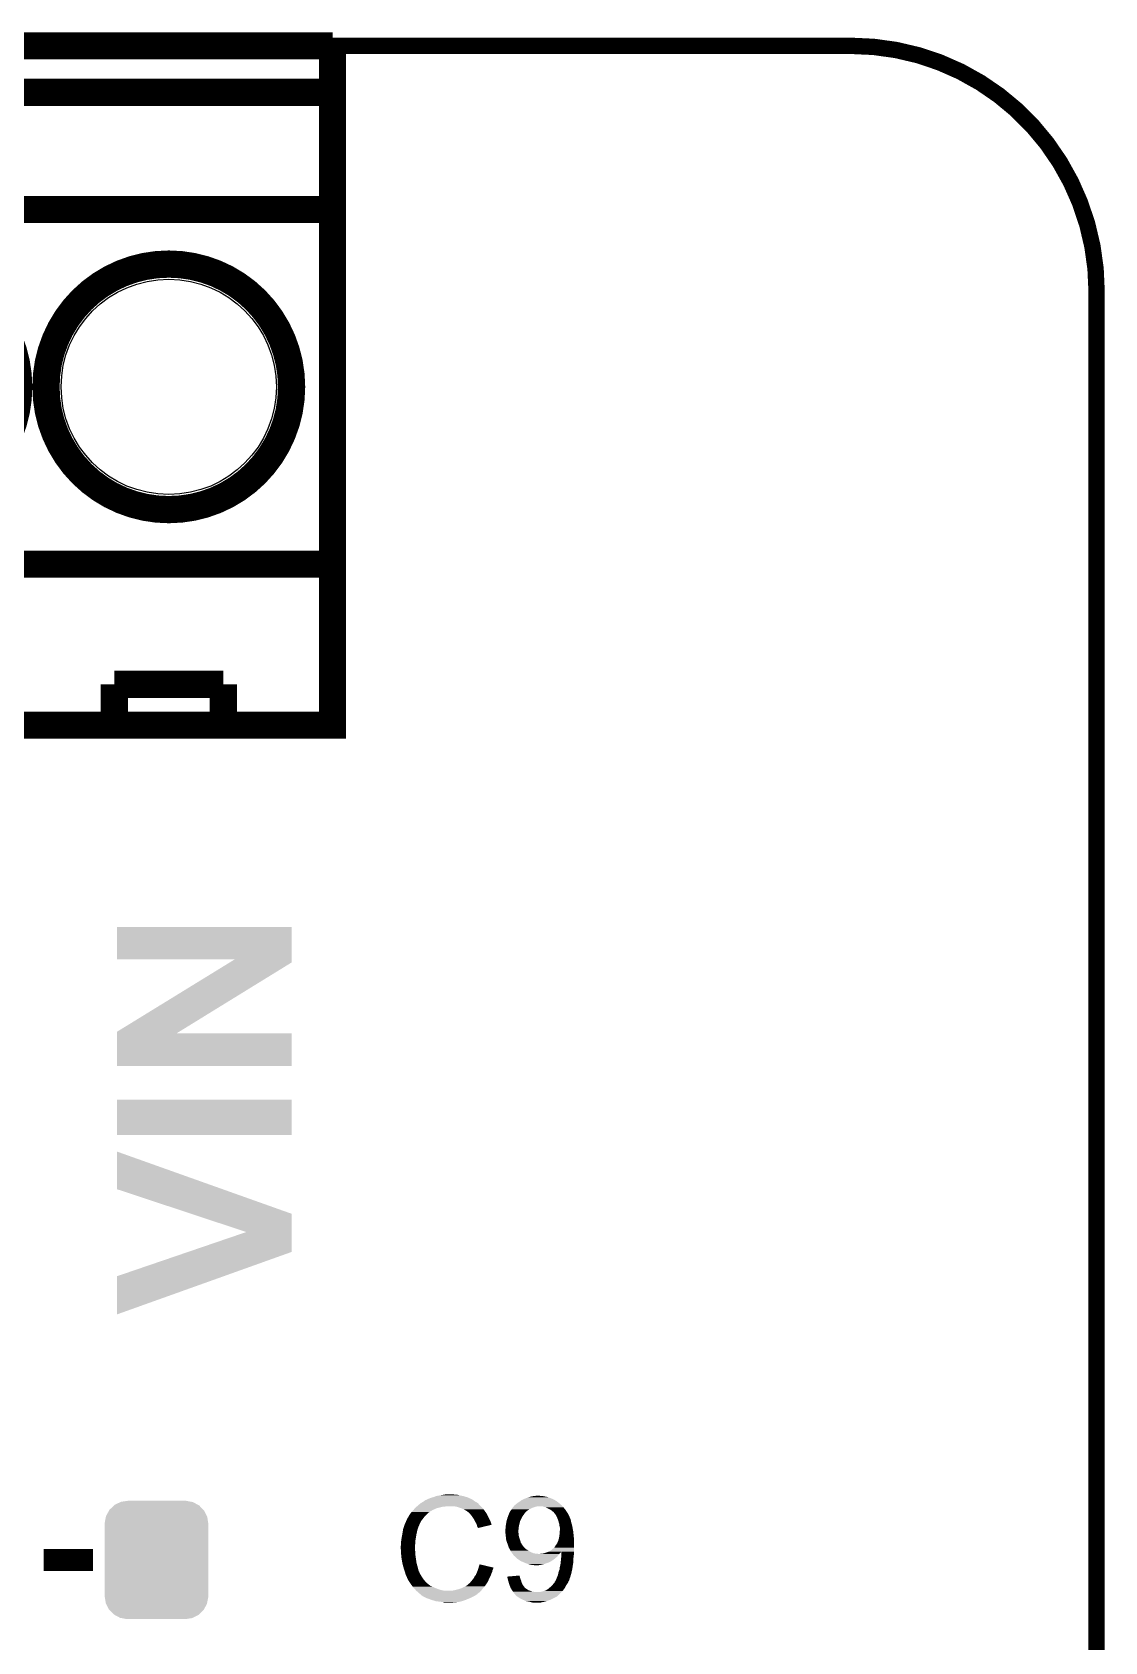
# Model space of a CAD drawing. Extents: x -0.05 to 0.95, y -0.15 to 2.1.
# Drawn here: x 0.56 to 0.953, y 1.515 to 2.105 of the extents above; entities that cross this region are included whole.
import ezdxf

# ---------------------------------------------------------------- set-up
doc = ezdxf.new("R2010")
doc.units = 0
doc.layers.get('0').update_dxf_attribs({"linetype": 'CONTINUOUS'})
for name, color, linetype in [('BOOST_CLICK_V100A_GKO', 5, 'CONTINUOUS'), ('BOOST_CLICK_V100A_GTO', 14, 'CONTINUOUS'), ('BOOST_CLICK_V100A_GTS', 12, 'CONTINUOUS')]:
    doc.layers.add(name, color=color, linetype=linetype)

# ---------------------------------------------------------------- blocks, each defined once
blk = doc.blocks.new('CUSTOM_73')
for points in [[(-0.01849, 0.0161), (-0.01739, 0.0181), (0.01844, 0.0161), (0.01745, 0.0181)], [(-0.01739, 0.0181), (-0.01724, 0.01838), (0.01745, 0.0181), (0.01717, 0.01838)], [(-0.01724, 0.01838), (-0.01557, 0.01997), (0.01717, 0.01838), (0.01564, 0.01997)], [(-0.01557, 0.01997), (-0.01536, 0.02018), (0.01564, 0.01997), (0.01526, 0.02018)], [(-0.01536, 0.02018), (-0.01325, 0.02121), (0.01526, 0.02018), (0.01335, 0.02121)], [(-0.01325, 0.02121), (-0.01302, 0.02132), (0.01335, 0.02121), (0.01277, 0.02132)], [(-0.01302, 0.02132), (-0.01049, 0.02169), (0.01277, 0.02132), (0.0108, 0.02169)], [(-0.01049, 0.02169), (-0.01045, 0.0217), (0.0108, 0.02169), (0.01045, 0.0217)], [(-0.019, 0.0132), (-0.01899, 0.01355), (0.019, 0.0132), (0.01895, 0.01355)], [(-0.01895, 0.01228), (-0.019, 0.0132), (0.01895, 0.01228), (0.019, 0.0132)], [(-0.01899, 0.01355), (-0.01856, 0.01577), (0.01895, 0.01355), (0.0186, 0.01577)], [(-0.01895, -0.01228), (-0.01895, 0.01228), (0.01895, -0.01228), (0.01895, 0.01228)], [(-0.01895, 0.01228), (-0.01895, 0.01228), (0.01895, 0.01228)], [(-0.01856, 0.01577), (-0.01849, 0.0161), (0.0186, 0.01577), (0.01844, 0.0161)], [(-0.019, -0.0132), (-0.01895, -0.01228), (0.019, -0.0132), (0.01895, -0.01228)], [(-0.01895, -0.01355), (-0.019, -0.0132), (0.01899, -0.01355), (0.019, -0.0132)], [(-0.01895, -0.01228), (-0.01895, -0.01228), (0.01895, -0.01228)], [(-0.0186, -0.01577), (-0.01895, -0.01355), (0.01855, -0.01577), (0.01899, -0.01355)], [(-0.01844, -0.0161), (-0.0186, -0.01577), (0.01849, -0.0161), (0.01855, -0.01577)], [(-0.01745, -0.0181), (-0.01844, -0.0161), (0.01739, -0.0181), (0.01849, -0.0161)], [(-0.01717, -0.01838), (-0.01745, -0.0181), (0.01724, -0.01838), (0.01739, -0.0181)], [(-0.01564, -0.01997), (-0.01717, -0.01838), (0.01557, -0.01997), (0.01724, -0.01838)], [(-0.01526, -0.02018), (-0.01564, -0.01997), (0.01536, -0.02018), (0.01557, -0.01997)], [(-0.01335, -0.02121), (-0.01526, -0.02018), (0.01325, -0.02121), (0.01536, -0.02018)], [(-0.01277, -0.02132), (-0.01335, -0.02121), (0.01302, -0.02132), (0.01325, -0.02121)], [(-0.0108, -0.02169), (-0.01277, -0.02132), (0.01049, -0.02169), (0.01302, -0.02132)], [(-0.01045, -0.0217), (-0.0108, -0.02169), (0.01045, -0.0217), (0.01049, -0.02169)]]:
    blk.add_solid(points)
blk = doc.blocks.new('ROUND_23')
blk.add_circle((0, 0), 0.03945)

msp = doc.modelspace()

# ---------------------------------------------------------------- linework, layer by layer
at = {"layer": 'BOOST_CLICK_V100A_GKO', "const_width": 0.006}
for points in [[(0.04, 2.1), (0.86, 2.1)], [(0.95, -0.05), (0.95, 2.01)]]:
    msp.add_lwpolyline(points, dxfattribs=at)
msp.add_lwpolyline([(0.95, 2.01, 0.414214), (0.86, 2.1)], format="xyb", dxfattribs=at)
at = {"layer": 'BOOST_CLICK_V100A_GTO'}
for points, const_width in [([(0.45, 2.1), (0.67, 2.1)], 0.01), ([(0.45, 1.851), (0.67, 1.851), (0.67, 2.1)], 0.01), ([(0.45, 2.083), (0.67, 2.083)], 0.01), ([(0.45, 2.04), (0.67, 2.04)], 0.01), ([(0.45, 1.91), (0.67, 1.91)], 0.01), ([(0.59, 1.866), (0.63, 1.866)], 0.01), ([(0.59, 1.851), (0.59, 1.866)], 0.01), ([(0.63, 1.851), (0.63, 1.866)], 0.01), ([(0.5642, 1.545), (0.5822, 1.545)], 0.008)]:
    msp.add_lwpolyline(points, dxfattribs=dict(at, const_width=const_width))
at = {"layer": 'BOOST_CLICK_V100A_GTO', "const_width": 0.01}
for points in [[(0.465, 1.975, 1), (0.555, 1.975, 1)], [(0.565, 1.975, 1), (0.655, 1.975, 1)]]:
    msp.add_lwpolyline(points, format="xyb", close=True, dxfattribs=at)
at = {"layer": 'BOOST_CLICK_V100A_GTO'}
for points in [[(0.591, 1.7651), (0.591, 1.777), (0.655, 1.7651), (0.655, 1.777)], [(0.591, 1.777), (0.591, 1.777), (0.655, 1.777), (0.591, 1.777)], [(0.63231, 1.764), (0.6341, 1.7651), (0.655, 1.764), (0.655, 1.7651)], [(0.591, 1.7386), (0.63231, 1.764), (0.61378, 1.7386), (0.655, 1.764)], [(0.591, 1.738), (0.591, 1.7386), (0.6128, 1.738), (0.61378, 1.7386)], [(0.591, 1.7261), (0.591, 1.738), (0.655, 1.7261), (0.655, 1.738)], [(0.591, 1.738), (0.591, 1.738), (0.655, 1.738), (0.6128, 1.738)], [(0.591, 1.7008), (0.591, 1.7137), (0.655, 1.7008), (0.655, 1.7137)], [(0.591, 1.7137), (0.591, 1.7137), (0.655, 1.7137), (0.591, 1.7137)], [(0.591, 1.6809), (0.591, 1.6947), (0.62973, 1.6809), (0.591, 1.6947)], [(0.61818, 1.6719), (0.591, 1.6809), (0.655, 1.6719), (0.62973, 1.6809)], [(0.6384, 1.6652), (0.61818, 1.6719), (0.655, 1.6652), (0.655, 1.6719)], [(0.61704, 1.6579), (0.6384, 1.6652), (0.655, 1.6579), (0.655, 1.6652)], [(0.591, 1.649), (0.61704, 1.6579), (0.63013, 1.649), (0.655, 1.6579)], [(0.591, 1.635), (0.591, 1.649), (0.591, 1.635), (0.63013, 1.649)], [(0.69963, 1.5633), (0.6999, 1.5636), (0.7067, 1.5633), (0.70735, 1.5636)], [(0.6999, 1.5636), (0.7002, 1.5639), (0.70735, 1.5636), (0.708, 1.5639)], [(0.7002, 1.5639), (0.7008, 1.5645), (0.708, 1.5639), (0.7104, 1.5645)], [(0.7008, 1.5645), (0.7009, 1.5646), (0.7104, 1.5645), (0.7114, 1.5646)], [(0.7009, 1.5646), (0.701, 1.5647), (0.7114, 1.5646), (0.7119, 1.5647)], [(0.701, 1.5647), (0.70171, 1.5653), (0.7243, 1.5647), (0.7237, 1.5653)], [(0.70171, 1.5653), (0.70206, 1.5656), (0.7237, 1.5653), (0.7235, 1.5656)], [(0.70206, 1.5656), (0.7023, 1.5658), (0.7235, 1.5656), (0.7233, 1.5658)], [(0.7023, 1.5658), (0.70247, 1.5659), (0.7233, 1.5658), (0.7232, 1.5659)], [(0.70247, 1.5659), (0.70263, 1.566), (0.7232, 1.5659), (0.723, 1.566)], [(0.70263, 1.566), (0.7028, 1.5661), (0.723, 1.566), (0.7229, 1.5661)], [(0.7028, 1.5661), (0.70363, 1.5666), (0.7228, 1.5661), (0.722, 1.5666)], [(0.7028, 1.5661), (0.7028, 1.5661), (0.7229, 1.5661), (0.7228, 1.5661)], [(0.70363, 1.5666), (0.7038, 1.5667), (0.722, 1.5666), (0.72186, 1.5667)], [(0.7038, 1.5668), (0.7042, 1.567), (0.72172, 1.5668), (0.72144, 1.567)], [(0.7038, 1.5667), (0.7038, 1.5668), (0.72186, 1.5667), (0.72172, 1.5668)], [(0.7042, 1.567), (0.7045, 1.5671), (0.72144, 1.567), (0.7213, 1.5671)], [(0.7045, 1.5671), (0.7049, 1.5673), (0.7213, 1.5671), (0.7209, 1.5673)], [(0.7049, 1.5673), (0.7054, 1.5675), (0.7209, 1.5673), (0.7205, 1.5675)], [(0.7054, 1.5675), (0.7059, 1.5677), (0.7205, 1.5675), (0.72005, 1.5677)], [(0.7059, 1.5677), (0.7065, 1.5679), (0.72005, 1.5677), (0.7196, 1.5679)], [(0.7065, 1.5679), (0.7072, 1.5681), (0.7196, 1.5679), (0.71896, 1.5681)], [(0.7072, 1.5681), (0.7079, 1.5684), (0.71896, 1.5681), (0.718, 1.5684)], [(0.7079, 1.5684), (0.7095, 1.5687), (0.718, 1.5684), (0.7165, 1.5687)], [(0.7095, 1.5687), (0.7107, 1.5689), (0.7165, 1.5687), (0.7158, 1.5689)], [(0.7107, 1.5689), (0.7113, 1.569), (0.7151, 1.5689), (0.7145, 1.569)], [(0.7113, 1.569), (0.7131, 1.5691), (0.714, 1.569), (0.7136, 1.5691)], [(0.7156, 1.5645), (0.7144, 1.5647), (0.7245, 1.5645), (0.7243, 1.5647)], [(0.7167, 1.5641), (0.7156, 1.5645), (0.7249, 1.5641), (0.7245, 1.5645)], [(0.717, 1.564), (0.7167, 1.5641), (0.725, 1.564), (0.7249, 1.5641)], [(0.7176, 1.5638), (0.717, 1.564), (0.72516, 1.5638), (0.725, 1.564)], [(0.7182, 1.5635), (0.7176, 1.5638), (0.7254, 1.5635), (0.72516, 1.5638)], [(0.7184, 1.5634), (0.7182, 1.5635), (0.72547, 1.5634), (0.7254, 1.5635)], [(0.73524, 1.563), (0.7356, 1.5635), (0.7413, 1.563), (0.74205, 1.5635)], [(0.7356, 1.5635), (0.73566, 1.5636), (0.74205, 1.5635), (0.7422, 1.5636)], [(0.73566, 1.5636), (0.73598, 1.5641), (0.7422, 1.5636), (0.7432, 1.5641)], [(0.73598, 1.5641), (0.7361, 1.5643), (0.7432, 1.5641), (0.7438, 1.5643)], [(0.7361, 1.5643), (0.73619, 1.5644), (0.7438, 1.5643), (0.7441, 1.5644)], [(0.73619, 1.5644), (0.73636, 1.5646), (0.7441, 1.5644), (0.7448, 1.5646)], [(0.73636, 1.5646), (0.73644, 1.5647), (0.7454, 1.5646), (0.7456, 1.5647)], [(0.73636, 1.5646), (0.73636, 1.5646), (0.7448, 1.5646), (0.7454, 1.5646)], [(0.73644, 1.5647), (0.7367, 1.565), (0.75426, 1.5647), (0.75399, 1.565)], [(0.7368, 1.565), (0.7369, 1.5651), (0.75399, 1.565), (0.7539, 1.5651)], [(0.7369, 1.5651), (0.7373, 1.5655), (0.7539, 1.5651), (0.75343, 1.5655)], [(0.7373, 1.5655), (0.73757, 1.5657), (0.75343, 1.5655), (0.7532, 1.5657)], [(0.73757, 1.5657), (0.7381, 1.5661), (0.7532, 1.5657), (0.7527, 1.5661)], [(0.7381, 1.5661), (0.73843, 1.5663), (0.7527, 1.5661), (0.7524, 1.5663)], [(0.73843, 1.5663), (0.7386, 1.5664), (0.7524, 1.5663), (0.7523, 1.5664)], [(0.7386, 1.5664), (0.73872, 1.5665), (0.7523, 1.5664), (0.7522, 1.5665)], [(0.73872, 1.5665), (0.7391, 1.5668), (0.7522, 1.5665), (0.75169, 1.5668)], [(0.7391, 1.5668), (0.7399, 1.5672), (0.75169, 1.5668), (0.751, 1.5672)], [(0.7399, 1.5672), (0.7403, 1.5674), (0.751, 1.5672), (0.75052, 1.5674)], [(0.7403, 1.5674), (0.74105, 1.5677), (0.75052, 1.5674), (0.7498, 1.5677)], [(0.74105, 1.5677), (0.7418, 1.568), (0.7498, 1.5677), (0.74897, 1.568)], [(0.7418, 1.568), (0.7422, 1.5681), (0.74897, 1.568), (0.7487, 1.5681)], [(0.7422, 1.5681), (0.7426, 1.5682), (0.7487, 1.5681), (0.74815, 1.5682)], [(0.7426, 1.5682), (0.74305, 1.5683), (0.74815, 1.5682), (0.7476, 1.5683)], [(0.74305, 1.5683), (0.7435, 1.5684), (0.7476, 1.5683), (0.74715, 1.5684)], [(0.7435, 1.5684), (0.7444, 1.5685), (0.74715, 1.5684), (0.7467, 1.5685)], [(0.7444, 1.5685), (0.7453, 1.5686), (0.746, 1.5685), (0.7457, 1.5686)], [(0.7453, 1.5686), (0.7453, 1.5686), (0.7457, 1.5686), (0.7453, 1.5686)], [(0.7471, 1.5646), (0.7465, 1.5647), (0.75434, 1.5646), (0.75426, 1.5647)], [(0.7481, 1.5643), (0.7471, 1.5646), (0.75461, 1.5643), (0.75434, 1.5646)], [(0.7483, 1.5642), (0.7481, 1.5643), (0.7547, 1.5642), (0.75461, 1.5643)], [(0.7497, 1.5635), (0.7483, 1.5642), (0.75526, 1.5635), (0.7547, 1.5642)], [(0.69607, 1.5569), (0.69647, 1.5581), (0.7014, 1.5569), (0.7019, 1.5581)], [(0.69647, 1.5581), (0.6965, 1.5582), (0.7019, 1.5581), (0.70195, 1.5582)], [(0.6965, 1.5582), (0.69702, 1.5593), (0.70195, 1.5582), (0.7025, 1.5593)], [(0.69702, 1.5593), (0.6973, 1.5599), (0.7025, 1.5593), (0.70297, 1.5599)], [(0.6973, 1.56), (0.6974, 1.5601), (0.70304, 1.56), (0.70312, 1.5601)], [(0.6973, 1.5599), (0.6973, 1.56), (0.70297, 1.5599), (0.70304, 1.56)], [(0.6974, 1.5601), (0.6975, 1.5604), (0.70312, 1.5601), (0.70336, 1.5604)], [(0.6975, 1.5604), (0.6977, 1.5606), (0.70336, 1.5604), (0.70351, 1.5606)], [(0.6977, 1.5606), (0.6979, 1.561), (0.70351, 1.5606), (0.70382, 1.561)], [(0.6979, 1.561), (0.69796, 1.5611), (0.70382, 1.561), (0.7039, 1.5611)], [(0.69796, 1.5611), (0.6982, 1.5615), (0.7039, 1.5611), (0.7043, 1.5615)], [(0.6982, 1.5615), (0.69869, 1.5622), (0.7043, 1.5615), (0.705, 1.5622)], [(0.69869, 1.5622), (0.6989, 1.5625), (0.705, 1.5622), (0.7054, 1.5625)], [(0.6989, 1.5625), (0.69899, 1.5626), (0.7054, 1.5625), (0.7055, 1.5626)], [(0.69899, 1.5626), (0.69963, 1.5633), (0.7055, 1.5626), (0.7067, 1.5633)], [(0.7189, 1.5631), (0.7184, 1.5634), (0.72569, 1.5631), (0.72547, 1.5634)], [(0.7193, 1.5629), (0.7189, 1.5631), (0.72583, 1.5629), (0.72569, 1.5631)], [(0.7194, 1.5628), (0.7193, 1.5629), (0.7259, 1.5628), (0.72583, 1.5629)], [(0.72019, 1.5621), (0.7194, 1.5628), (0.7264, 1.5621), (0.7259, 1.5628)], [(0.7203, 1.562), (0.72019, 1.5621), (0.72646, 1.562), (0.7264, 1.5621)], [(0.72078, 1.5614), (0.7203, 1.562), (0.7268, 1.5614), (0.72646, 1.562)], [(0.7211, 1.561), (0.72078, 1.5614), (0.727, 1.561), (0.7268, 1.5614)], [(0.72138, 1.5606), (0.7211, 1.561), (0.7272, 1.5606), (0.727, 1.561)], [(0.7218, 1.56), (0.72138, 1.5606), (0.72747, 1.56), (0.7272, 1.5606)], [(0.72195, 1.5597), (0.7218, 1.56), (0.7276, 1.5597), (0.72747, 1.56)], [(0.7223, 1.559), (0.72195, 1.5597), (0.72795, 1.559), (0.7276, 1.5597)], [(0.72236, 1.5589), (0.7223, 1.559), (0.728, 1.5589), (0.72795, 1.559)], [(0.7228, 1.5581), (0.72236, 1.5589), (0.72824, 1.5581), (0.728, 1.5589)], [(0.72285, 1.5579), (0.7228, 1.5581), (0.7283, 1.5579), (0.72824, 1.5581)], [(0.7229, 1.5577), (0.72285, 1.5579), (0.72747, 1.5577), (0.7283, 1.5579)], [(0.7231, 1.5571), (0.7229, 1.5577), (0.72496, 1.5571), (0.72747, 1.5577)], [(0.7334, 1.557), (0.7336, 1.5582), (0.73822, 1.557), (0.7385, 1.5582)], [(0.7336, 1.5582), (0.7337, 1.559), (0.7385, 1.5582), (0.7387, 1.559)], [(0.7337, 1.559), (0.73381, 1.5594), (0.7387, 1.559), (0.7388, 1.5594)], [(0.73381, 1.5594), (0.73407, 1.5603), (0.7388, 1.5594), (0.7393, 1.5603)], [(0.73407, 1.5603), (0.7341, 1.5604), (0.7393, 1.5603), (0.73935, 1.5604)], [(0.7341, 1.5604), (0.73436, 1.5611), (0.73935, 1.5604), (0.7397, 1.5611)], [(0.73436, 1.5611), (0.73455, 1.5616), (0.7397, 1.5611), (0.7401, 1.5616)], [(0.73455, 1.5616), (0.7347, 1.562), (0.7401, 1.5616), (0.7403, 1.562)], [(0.7347, 1.562), (0.73475, 1.5621), (0.7404, 1.562), (0.7404, 1.5621)], [(0.7347, 1.562), (0.7347, 1.562), (0.7403, 1.562), (0.74031, 1.562)], [(0.7347, 1.562), (0.7347, 1.562), (0.74031, 1.562), (0.7404, 1.562)], [(0.73475, 1.5621), (0.7351, 1.5628), (0.7404, 1.5621), (0.7411, 1.5628)], [(0.7351, 1.5628), (0.73524, 1.563), (0.7411, 1.5628), (0.7413, 1.563)], [(0.75015, 1.5632), (0.7497, 1.5635), (0.7555, 1.5632), (0.75526, 1.5635)], [(0.7503, 1.5631), (0.75015, 1.5632), (0.75556, 1.5631), (0.7555, 1.5632)], [(0.7508, 1.5627), (0.7503, 1.5631), (0.75582, 1.5627), (0.75556, 1.5631)], [(0.7511, 1.5624), (0.7508, 1.5627), (0.75601, 1.5624), (0.75582, 1.5627)], [(0.7512, 1.5623), (0.7512, 1.5624), (0.75607, 1.5623), (0.75601, 1.5624)], [(0.75136, 1.5621), (0.7512, 1.5623), (0.7562, 1.5621), (0.75607, 1.5623)], [(0.7519, 1.5614), (0.75136, 1.5621), (0.75655, 1.5614), (0.7562, 1.5621)], [(0.75222, 1.5607), (0.7519, 1.5614), (0.7569, 1.5607), (0.75655, 1.5614)], [(0.75226, 1.5606), (0.75222, 1.5607), (0.7569, 1.5606), (0.7569, 1.5607)], [(0.75235, 1.5604), (0.75226, 1.5606), (0.757, 1.5604), (0.7569, 1.5606)], [(0.7524, 1.5603), (0.75235, 1.5604), (0.75707, 1.5603), (0.757, 1.5604)], [(0.75247, 1.5601), (0.7524, 1.5603), (0.7572, 1.5601), (0.75707, 1.5603)], [(0.75262, 1.5597), (0.75247, 1.5601), (0.7573, 1.5597), (0.7572, 1.5601)], [(0.7528, 1.5592), (0.75262, 1.5597), (0.7574, 1.5592), (0.7573, 1.5597)], [(0.75296, 1.5586), (0.7528, 1.5592), (0.7575, 1.5586), (0.7574, 1.5592)], [(0.7531, 1.5581), (0.75296, 1.5586), (0.75767, 1.5581), (0.7575, 1.5586)], [(0.75311, 1.558), (0.7531, 1.5581), (0.7577, 1.558), (0.75767, 1.5581)], [(0.7532, 1.5573), (0.75311, 1.558), (0.7579, 1.5573), (0.7577, 1.558)], [(0.6951, 1.5516), (0.6952, 1.5523), (0.70035, 1.5516), (0.7004, 1.5523)], [(0.6952, 1.5523), (0.6953, 1.553), (0.7004, 1.5523), (0.70052, 1.553)], [(0.6953, 1.553), (0.69539, 1.5535), (0.70052, 1.553), (0.7006, 1.5535)], [(0.69539, 1.5535), (0.6956, 1.5546), (0.7006, 1.5535), (0.7008, 1.5546)], [(0.6956, 1.5546), (0.69575, 1.5555), (0.7008, 1.5546), (0.701, 1.5555)], [(0.69575, 1.5555), (0.69588, 1.5563), (0.701, 1.5555), (0.7012, 1.5563)], [(0.69588, 1.5563), (0.6959, 1.5564), (0.7012, 1.5563), (0.70125, 1.5564)], [(0.6959, 1.5564), (0.69593, 1.5565), (0.70125, 1.5564), (0.7013, 1.5565)], [(0.69593, 1.5565), (0.696, 1.5567), (0.7013, 1.5565), (0.7013, 1.5567)], [(0.696, 1.5567), (0.69603, 1.5568), (0.7013, 1.5567), (0.7014, 1.5568)], [(0.69603, 1.5568), (0.69607, 1.5569), (0.7014, 1.5568), (0.7014, 1.5569)], [(0.7232, 1.5569), (0.7231, 1.5571), (0.72413, 1.5569), (0.72496, 1.5571)], [(0.7233, 1.5568), (0.7232, 1.5569), (0.72371, 1.5568), (0.72413, 1.5569)], [(0.7233, 1.5567), (0.7233, 1.5568), (0.7233, 1.5567), (0.72371, 1.5568)], [(0.7333, 1.5561), (0.7334, 1.5565), (0.73815, 1.5561), (0.73817, 1.5565)], [(0.7333, 1.5556), (0.7333, 1.5561), (0.73811, 1.5556), (0.73815, 1.5561)], [(0.73332, 1.5554), (0.7333, 1.5556), (0.7381, 1.5554), (0.73811, 1.5556)], [(0.73335, 1.5551), (0.73332, 1.5554), (0.7381, 1.5551), (0.7381, 1.5554)], [(0.73337, 1.5548), (0.73335, 1.5551), (0.7382, 1.5548), (0.7381, 1.5551)], [(0.7334, 1.5545), (0.73337, 1.5548), (0.7382, 1.5545), (0.7382, 1.5548)], [(0.7334, 1.5569), (0.7334, 1.557), (0.7382, 1.5569), (0.73822, 1.557)], [(0.7334, 1.5565), (0.7334, 1.5569), (0.73817, 1.5565), (0.7382, 1.5569)], [(0.73344, 1.5541), (0.7334, 1.5545), (0.7382, 1.5541), (0.7382, 1.5545)], [(0.7335, 1.5536), (0.73344, 1.5541), (0.73833, 1.5536), (0.7382, 1.5541)], [(0.73353, 1.5533), (0.7335, 1.5536), (0.7384, 1.5533), (0.73833, 1.5536)], [(0.7336, 1.5526), (0.73353, 1.5533), (0.73863, 1.5526), (0.7384, 1.5533)], [(0.73365, 1.5524), (0.7336, 1.5526), (0.7387, 1.5524), (0.73863, 1.5526)], [(0.7338, 1.5518), (0.73365, 1.5524), (0.73888, 1.5518), (0.7387, 1.5524)], [(0.73395, 1.5514), (0.7338, 1.5518), (0.739, 1.5514), (0.73888, 1.5518)], [(0.7523, 1.5511), (0.7527, 1.552), (0.7585, 1.5511), (0.7585, 1.552)], [(0.7527, 1.552), (0.75284, 1.5525), (0.7585, 1.552), (0.7585, 1.5525)], [(0.75284, 1.5525), (0.753, 1.5531), (0.7585, 1.5525), (0.75845, 1.5531)], [(0.753, 1.5531), (0.75308, 1.5536), (0.75845, 1.5531), (0.7584, 1.5536)], [(0.75308, 1.5536), (0.7532, 1.5544), (0.7584, 1.5536), (0.75832, 1.5544)], [(0.7533, 1.5569), (0.7532, 1.5573), (0.75795, 1.5569), (0.7579, 1.5573)], [(0.7532, 1.5544), (0.75329, 1.5556), (0.75832, 1.5544), (0.7582, 1.5556)], [(0.75329, 1.5556), (0.7533, 1.5558), (0.7582, 1.5556), (0.75816, 1.5558)], [(0.7533, 1.5565), (0.7533, 1.5569), (0.758, 1.5565), (0.75795, 1.5569)], [(0.7533, 1.5558), (0.7533, 1.5565), (0.75816, 1.5558), (0.758, 1.5565)], [(0.695, 1.5501), (0.6951, 1.5505), (0.70024, 1.5501), (0.70027, 1.5505)], [(0.695, 1.5495), (0.695, 1.5501), (0.7002, 1.5495), (0.70024, 1.5501)], [(0.69505, 1.5486), (0.695, 1.5495), (0.7002, 1.5486), (0.7002, 1.5495)], [(0.69506, 1.5483), (0.69505, 1.5486), (0.7003, 1.5483), (0.7002, 1.5486)], [(0.6951, 1.5475), (0.69506, 1.5483), (0.7003, 1.5475), (0.7003, 1.5483)], [(0.6951, 1.5505), (0.6951, 1.5516), (0.70027, 1.5505), (0.70035, 1.5516)], [(0.69513, 1.5472), (0.6951, 1.5475), (0.7003, 1.5472), (0.7003, 1.5475)], [(0.69519, 1.5466), (0.69513, 1.5472), (0.7004, 1.5466), (0.7003, 1.5472)], [(0.6953, 1.5455), (0.69519, 1.5466), (0.70057, 1.5455), (0.7004, 1.5466)], [(0.73433, 1.5504), (0.73395, 1.5514), (0.7396, 1.5504), (0.739, 1.5514)], [(0.7344, 1.5502), (0.73433, 1.5504), (0.73976, 1.5502), (0.7396, 1.5504)], [(0.7346, 1.5495), (0.7344, 1.5502), (0.7403, 1.5495), (0.73976, 1.5502)], [(0.73487, 1.5491), (0.7346, 1.5495), (0.7407, 1.5491), (0.7403, 1.5495)], [(0.735, 1.5489), (0.73487, 1.5491), (0.74103, 1.5489), (0.7407, 1.5491)], [(0.73504, 1.5488), (0.735, 1.5489), (0.7412, 1.5488), (0.74103, 1.5489)], [(0.7352, 1.5484), (0.73504, 1.5488), (0.7418, 1.5484), (0.7412, 1.5488)], [(0.7355, 1.5479), (0.7352, 1.5484), (0.7426, 1.5479), (0.7418, 1.5484)], [(0.7358, 1.5475), (0.7355, 1.5479), (0.7436, 1.5475), (0.7426, 1.5479)], [(0.73595, 1.5473), (0.7358, 1.5475), (0.7446, 1.5473), (0.7436, 1.5475)], [(0.73603, 1.5472), (0.73595, 1.5473), (0.7458, 1.5472), (0.7446, 1.5473)], [(0.7361, 1.5471), (0.73603, 1.5472), (0.75304, 1.5471), (0.75312, 1.5472)], [(0.7363, 1.5468), (0.7361, 1.5471), (0.7528, 1.5468), (0.75304, 1.5471)], [(0.7364, 1.5467), (0.7363, 1.5468), (0.75272, 1.5467), (0.7528, 1.5468)], [(0.7365, 1.5465), (0.7364, 1.5467), (0.75255, 1.5465), (0.75272, 1.5467)], [(0.7369, 1.5462), (0.7366, 1.5465), (0.7523, 1.5462), (0.75255, 1.5465)], [(0.7372, 1.5459), (0.7369, 1.5462), (0.75195, 1.5459), (0.7523, 1.5462)], [(0.73756, 1.5456), (0.7372, 1.5459), (0.7516, 1.5456), (0.75195, 1.5459)], [(0.7461, 1.5472), (0.7463, 1.5473), (0.75312, 1.5472), (0.7532, 1.5473)], [(0.7469, 1.5473), (0.7477, 1.5475), (0.7532, 1.5473), (0.7534, 1.5475)], [(0.7477, 1.5475), (0.7483, 1.5477), (0.7534, 1.5475), (0.7536, 1.5477)], [(0.7483, 1.5477), (0.7486, 1.5478), (0.7536, 1.5477), (0.75367, 1.5478)], [(0.7486, 1.5478), (0.74913, 1.548), (0.75367, 1.5478), (0.7538, 1.548)], [(0.74913, 1.548), (0.7494, 1.5481), (0.7585, 1.548), (0.7585, 1.5481)], [(0.7494, 1.5481), (0.7503, 1.5487), (0.7585, 1.5481), (0.7585, 1.5487)], [(0.7503, 1.5487), (0.7512, 1.5495), (0.7585, 1.5487), (0.7585, 1.5495)], [(0.7512, 1.5495), (0.7513, 1.5496), (0.7585, 1.5495), (0.7585, 1.5496)], [(0.7513, 1.5496), (0.7515, 1.5499), (0.7585, 1.5496), (0.7585, 1.5499)], [(0.7515, 1.5499), (0.7518, 1.5504), (0.7585, 1.5499), (0.7585, 1.5504)], [(0.7518, 1.5504), (0.7523, 1.5511), (0.7585, 1.5504), (0.7585, 1.5511)], [(0.7536, 1.544), (0.75378, 1.5458), (0.75821, 1.544), (0.7583, 1.5458)], [(0.75378, 1.5458), (0.7538, 1.546), (0.7583, 1.5458), (0.75833, 1.546)], [(0.7538, 1.5474), (0.7538, 1.548), (0.7585, 1.5474), (0.7585, 1.548)], [(0.7538, 1.546), (0.7538, 1.5474), (0.75833, 1.546), (0.7585, 1.5474)], [(0.69534, 1.5453), (0.6953, 1.5455), (0.7006, 1.5453), (0.70057, 1.5455)], [(0.6956, 1.5438), (0.69534, 1.5453), (0.7008, 1.5438), (0.7006, 1.5453)], [(0.6958, 1.543), (0.6956, 1.5438), (0.70103, 1.543), (0.7008, 1.5438)], [(0.69597, 1.5424), (0.6958, 1.543), (0.7012, 1.5424), (0.70103, 1.543)], [(0.6962, 1.5416), (0.69597, 1.5424), (0.70141, 1.5416), (0.7012, 1.5424)], [(0.69643, 1.5409), (0.6962, 1.5416), (0.7016, 1.5409), (0.70141, 1.5416)], [(0.69647, 1.5408), (0.69643, 1.5409), (0.7017, 1.5408), (0.7016, 1.5409)], [(0.69653, 1.5406), (0.69647, 1.5408), (0.7018, 1.5406), (0.7017, 1.5408)], [(0.6966, 1.5404), (0.69653, 1.5406), (0.70187, 1.5404), (0.7018, 1.5406)], [(0.69663, 1.5403), (0.6966, 1.5404), (0.7019, 1.5403), (0.70187, 1.5404)], [(0.6967, 1.54), (0.69663, 1.5403), (0.70205, 1.54), (0.7019, 1.5403)], [(0.6968, 1.5397), (0.6967, 1.54), (0.7022, 1.5397), (0.70205, 1.54)], [(0.7225, 1.5395), (0.72271, 1.54), (0.72806, 1.5395), (0.7282, 1.54)], [(0.72271, 1.54), (0.72297, 1.5406), (0.7282, 1.54), (0.7285, 1.5406)], [(0.72297, 1.5406), (0.7231, 1.5409), (0.7285, 1.5406), (0.72856, 1.5409)], [(0.7231, 1.5409), (0.72318, 1.5411), (0.72856, 1.5409), (0.7286, 1.5411)], [(0.72318, 1.5411), (0.72332, 1.5415), (0.7286, 1.5411), (0.7288, 1.5415)], [(0.72332, 1.5415), (0.7234, 1.5417), (0.7288, 1.5415), (0.72885, 1.5417)], [(0.7234, 1.5417), (0.72345, 1.5419), (0.72885, 1.5417), (0.7289, 1.5419)], [(0.72345, 1.5419), (0.7235, 1.5421), (0.7289, 1.5419), (0.729, 1.5421)], [(0.7235, 1.5421), (0.72352, 1.5422), (0.729, 1.5421), (0.729, 1.5422)], [(0.72352, 1.5422), (0.7236, 1.5425), (0.729, 1.5422), (0.72772, 1.5425)], [(0.7236, 1.5425), (0.7239, 1.5434), (0.72772, 1.5425), (0.7239, 1.5434)], [(0.7378, 1.5454), (0.73756, 1.5456), (0.75133, 1.5454), (0.7516, 1.5456)], [(0.73836, 1.545), (0.7378, 1.5454), (0.7508, 1.545), (0.75133, 1.5454)], [(0.7385, 1.5449), (0.73836, 1.545), (0.75065, 1.5449), (0.7508, 1.545)], [(0.7392, 1.5445), (0.7385, 1.5449), (0.75005, 1.5445), (0.75065, 1.5449)], [(0.73943, 1.5444), (0.7392, 1.5445), (0.7499, 1.5444), (0.75005, 1.5445)], [(0.7399, 1.5442), (0.73943, 1.5444), (0.7495, 1.5442), (0.7498, 1.5444)], [(0.73943, 1.5444), (0.73943, 1.5444), (0.7498, 1.5444), (0.7499, 1.5444)], [(0.74037, 1.544), (0.7399, 1.5442), (0.749, 1.544), (0.7495, 1.5442)], [(0.7406, 1.5439), (0.74037, 1.544), (0.7487, 1.5439), (0.749, 1.544)], [(0.7409, 1.5438), (0.7406, 1.5439), (0.7484, 1.5438), (0.7487, 1.5439)], [(0.7418, 1.5435), (0.7409, 1.5438), (0.7476, 1.5435), (0.7484, 1.5438)], [(0.7424, 1.5433), (0.7418, 1.5435), (0.7467, 1.5433), (0.7476, 1.5435)], [(0.743, 1.5432), (0.7424, 1.5433), (0.7462, 1.5432), (0.7467, 1.5433)], [(0.7438, 1.5431), (0.7434, 1.5432), (0.7457, 1.5431), (0.7462, 1.5432)], [(0.7442, 1.543), (0.7438, 1.5431), (0.7446, 1.543), (0.7457, 1.5431)], [(0.7526, 1.5395), (0.75271, 1.54), (0.75735, 1.5395), (0.7575, 1.54)], [(0.75271, 1.54), (0.7528, 1.5404), (0.7575, 1.54), (0.75758, 1.5404)], [(0.7528, 1.5404), (0.7531, 1.5414), (0.75758, 1.5404), (0.75779, 1.5414)], [(0.7531, 1.5414), (0.7532, 1.5415), (0.75779, 1.5414), (0.75782, 1.5415)], [(0.7532, 1.5419), (0.7533, 1.5424), (0.7579, 1.5419), (0.75797, 1.5424)], [(0.7532, 1.5415), (0.7532, 1.5419), (0.75782, 1.5415), (0.7579, 1.5419)], [(0.7533, 1.5424), (0.7535, 1.5432), (0.75797, 1.5424), (0.75809, 1.5432)], [(0.7535, 1.5432), (0.75359, 1.5439), (0.75809, 1.5432), (0.7582, 1.5439)], [(0.75359, 1.5439), (0.7536, 1.544), (0.7582, 1.5439), (0.75821, 1.544)], [(0.6969, 1.5394), (0.6968, 1.5397), (0.70239, 1.5394), (0.7022, 1.5397)], [(0.697, 1.5392), (0.6969, 1.5394), (0.70251, 1.5392), (0.70239, 1.5394)], [(0.69714, 1.5389), (0.697, 1.5392), (0.7027, 1.5389), (0.70251, 1.5392)], [(0.69756, 1.538), (0.69714, 1.5389), (0.7033, 1.538), (0.7027, 1.5389)], [(0.6978, 1.5375), (0.69756, 1.538), (0.7037, 1.5375), (0.7033, 1.538)], [(0.69813, 1.537), (0.6978, 1.5375), (0.7041, 1.537), (0.7037, 1.5375)], [(0.69867, 1.5362), (0.69813, 1.537), (0.705, 1.5362), (0.7041, 1.537)], [(0.6988, 1.536), (0.69867, 1.5362), (0.70525, 1.536), (0.705, 1.5362)], [(0.69926, 1.5354), (0.6988, 1.536), (0.706, 1.5354), (0.70525, 1.536)], [(0.69942, 1.5352), (0.69926, 1.5354), (0.7066, 1.5352), (0.7062, 1.5354)], [(0.69926, 1.5354), (0.69926, 1.5354), (0.7062, 1.5354), (0.706, 1.5354)], [(0.69949, 1.5351), (0.69942, 1.5352), (0.7069, 1.5351), (0.7066, 1.5352)], [(0.69965, 1.5349), (0.69949, 1.5351), (0.7072, 1.5349), (0.7069, 1.5351)], [(0.6998, 1.5347), (0.69965, 1.5349), (0.70773, 1.5347), (0.7072, 1.5349)], [(0.6999, 1.5346), (0.6998, 1.5347), (0.708, 1.5346), (0.70773, 1.5347)], [(0.7003, 1.5342), (0.6999, 1.5346), (0.709, 1.5342), (0.708, 1.5346)], [(0.70054, 1.5339), (0.7003, 1.5342), (0.7101, 1.5339), (0.709, 1.5342)], [(0.7146, 1.5339), (0.7151, 1.534), (0.7246, 1.5339), (0.72467, 1.534)], [(0.7151, 1.534), (0.7163, 1.5343), (0.72467, 1.534), (0.7249, 1.5343)], [(0.7163, 1.5343), (0.7174, 1.5347), (0.7249, 1.5343), (0.7252, 1.5347)], [(0.7174, 1.5347), (0.7186, 1.5353), (0.7252, 1.5347), (0.72572, 1.5353)], [(0.7186, 1.5353), (0.71895, 1.5355), (0.72572, 1.5353), (0.7259, 1.5355)], [(0.71895, 1.5355), (0.7193, 1.5357), (0.7259, 1.5355), (0.72603, 1.5357)], [(0.7193, 1.5357), (0.7198, 1.5361), (0.72603, 1.5357), (0.7263, 1.5361)], [(0.7198, 1.5361), (0.7201, 1.5364), (0.7263, 1.5361), (0.7265, 1.5364)], [(0.7201, 1.5364), (0.7203, 1.5365), (0.7265, 1.5364), (0.72657, 1.5365)], [(0.7203, 1.5365), (0.7205, 1.5368), (0.72657, 1.5365), (0.72677, 1.5368)], [(0.7205, 1.5368), (0.72065, 1.537), (0.72677, 1.5368), (0.7269, 1.537)], [(0.72065, 1.537), (0.7208, 1.5372), (0.7269, 1.537), (0.72699, 1.5372)], [(0.7208, 1.5372), (0.7211, 1.5375), (0.72699, 1.5372), (0.72712, 1.5375)], [(0.7211, 1.5375), (0.7214, 1.5379), (0.72712, 1.5375), (0.72729, 1.5379)], [(0.7214, 1.5379), (0.7218, 1.5384), (0.72729, 1.5379), (0.72751, 1.5384)], [(0.7218, 1.5384), (0.7219, 1.5386), (0.72751, 1.5384), (0.7276, 1.5386)], [(0.7219, 1.5386), (0.7221, 1.539), (0.7276, 1.5386), (0.72783, 1.539)], [(0.7221, 1.539), (0.72234, 1.5393), (0.72783, 1.539), (0.728, 1.5393)], [(0.72234, 1.5393), (0.7225, 1.5395), (0.728, 1.5393), (0.72806, 1.5395)], [(0.734, 1.5389), (0.73515, 1.539), (0.73865, 1.5389), (0.7386, 1.539)], [(0.73403, 1.5388), (0.734, 1.5389), (0.7387, 1.5388), (0.73865, 1.5389)], [(0.73418, 1.5382), (0.73403, 1.5388), (0.7388, 1.5382), (0.7387, 1.5388)], [(0.73435, 1.5375), (0.73418, 1.5382), (0.7391, 1.5375), (0.7388, 1.5382)], [(0.7344, 1.5373), (0.73435, 1.5375), (0.73915, 1.5373), (0.7391, 1.5375)], [(0.73457, 1.5367), (0.7344, 1.5373), (0.7393, 1.5367), (0.73915, 1.5373)], [(0.7348, 1.5359), (0.73457, 1.5367), (0.7397, 1.5359), (0.7393, 1.5367)], [(0.73509, 1.5352), (0.7348, 1.5359), (0.7402, 1.5352), (0.7397, 1.5359)], [(0.7353, 1.5347), (0.73509, 1.5352), (0.74062, 1.5347), (0.7402, 1.5352)], [(0.73515, 1.539), (0.7386, 1.5393), (0.7386, 1.539), (0.7386, 1.5393)], [(0.73536, 1.5346), (0.7353, 1.5347), (0.7407, 1.5346), (0.74062, 1.5347)], [(0.73548, 1.5344), (0.73536, 1.5346), (0.741, 1.5344), (0.7408, 1.5346)], [(0.73536, 1.5346), (0.73536, 1.5346), (0.7408, 1.5346), (0.7407, 1.5346)], [(0.7356, 1.5342), (0.73548, 1.5344), (0.7414, 1.5342), (0.741, 1.5344)], [(0.73578, 1.5339), (0.7356, 1.5342), (0.7418, 1.5339), (0.7414, 1.5342)], [(0.7481, 1.5338), (0.7487, 1.5342), (0.75445, 1.5338), (0.75474, 1.5342)], [(0.7487, 1.5342), (0.7489, 1.5343), (0.75474, 1.5342), (0.75481, 1.5343)], [(0.7489, 1.5343), (0.7493, 1.5346), (0.75481, 1.5343), (0.75503, 1.5346)], [(0.7493, 1.5346), (0.7494, 1.5347), (0.75503, 1.5346), (0.7551, 1.5347)], [(0.7494, 1.5347), (0.7496, 1.5349), (0.7551, 1.5347), (0.75521, 1.5349)], [(0.7496, 1.5349), (0.7501, 1.5353), (0.75521, 1.5349), (0.75543, 1.5353)], [(0.7501, 1.5353), (0.7505, 1.5357), (0.75543, 1.5353), (0.75565, 1.5357)], [(0.7505, 1.5357), (0.75058, 1.5358), (0.75565, 1.5357), (0.7557, 1.5358)], [(0.75058, 1.5358), (0.7509, 1.5362), (0.7557, 1.5358), (0.75597, 1.5362)], [(0.7509, 1.5362), (0.75132, 1.5367), (0.75597, 1.5362), (0.7563, 1.5367)], [(0.75132, 1.5367), (0.7514, 1.5368), (0.7563, 1.5367), (0.75634, 1.5368)], [(0.7514, 1.5369), (0.7516, 1.5372), (0.75638, 1.5369), (0.7565, 1.5372)], [(0.7514, 1.5368), (0.7514, 1.5369), (0.75634, 1.5368), (0.75638, 1.5369)], [(0.7516, 1.5372), (0.7518, 1.5375), (0.7565, 1.5372), (0.7567, 1.5375)], [(0.7518, 1.5375), (0.75192, 1.5378), (0.7567, 1.5375), (0.7568, 1.5378)], [(0.75192, 1.5378), (0.752, 1.538), (0.7568, 1.5378), (0.7569, 1.538)], [(0.752, 1.538), (0.75209, 1.5382), (0.7569, 1.538), (0.7569, 1.5382)], [(0.75209, 1.5382), (0.7523, 1.5387), (0.7569, 1.5382), (0.75709, 1.5387)], [(0.7523, 1.5387), (0.75241, 1.539), (0.75709, 1.5387), (0.7572, 1.539)], [(0.75241, 1.539), (0.7526, 1.5395), (0.7572, 1.539), (0.75735, 1.5395)], [(0.7007, 1.5337), (0.70054, 1.5339), (0.7113, 1.5337), (0.7101, 1.5339)], [(0.7012, 1.5333), (0.7007, 1.5337), (0.724, 1.5333), (0.7244, 1.5337)], [(0.7016, 1.5329), (0.7012, 1.5333), (0.72354, 1.5329), (0.724, 1.5333)], [(0.702, 1.5326), (0.7016, 1.5329), (0.7232, 1.5326), (0.72354, 1.5329)], [(0.7022, 1.5324), (0.702, 1.5326), (0.723, 1.5324), (0.7231, 1.5326)], [(0.702, 1.5326), (0.702, 1.5326), (0.7231, 1.5326), (0.7232, 1.5326)], [(0.7023, 1.5323), (0.7022, 1.5324), (0.7228, 1.5323), (0.723, 1.5324)], [(0.7025, 1.5321), (0.7023, 1.5323), (0.7225, 1.5321), (0.7228, 1.5323)], [(0.7028, 1.5319), (0.7025, 1.5321), (0.72217, 1.5319), (0.7225, 1.5321)], [(0.7029, 1.5318), (0.7029, 1.5319), (0.722, 1.5318), (0.72217, 1.5319)], [(0.7045, 1.531), (0.7029, 1.5318), (0.7204, 1.531), (0.722, 1.5318)], [(0.70535, 1.5307), (0.7045, 1.531), (0.7196, 1.5307), (0.7204, 1.531)], [(0.7062, 1.5304), (0.70535, 1.5307), (0.7189, 1.5304), (0.7196, 1.5307)], [(0.7078, 1.5299), (0.7062, 1.5304), (0.7174, 1.5299), (0.7189, 1.5304)], [(0.7086, 1.5298), (0.7078, 1.5299), (0.7171, 1.5298), (0.7174, 1.5299)], [(0.7102, 1.5296), (0.7086, 1.5298), (0.7162, 1.5296), (0.7171, 1.5298)], [(0.71055, 1.5295), (0.7102, 1.5296), (0.7152, 1.5295), (0.7162, 1.5296)], [(0.7109, 1.5294), (0.71055, 1.5295), (0.7141, 1.5294), (0.7152, 1.5295)], [(0.7124, 1.5293), (0.712, 1.5294), (0.713, 1.5293), (0.7141, 1.5294)], [(0.7137, 1.5337), (0.7141, 1.5338), (0.7244, 1.5337), (0.7245, 1.5338)], [(0.7141, 1.5338), (0.7146, 1.5339), (0.7245, 1.5338), (0.7246, 1.5339)], [(0.7359, 1.5337), (0.73578, 1.5339), (0.7425, 1.5337), (0.7418, 1.5339)], [(0.73613, 1.5334), (0.7359, 1.5337), (0.7432, 1.5334), (0.7425, 1.5337)], [(0.7362, 1.5333), (0.73613, 1.5334), (0.744, 1.5333), (0.7432, 1.5334)], [(0.73628, 1.5332), (0.7362, 1.5333), (0.7449, 1.5332), (0.744, 1.5333)], [(0.7365, 1.5329), (0.73628, 1.5332), (0.7536, 1.5329), (0.7539, 1.5332)], [(0.7367, 1.5326), (0.7365, 1.5329), (0.7533, 1.5326), (0.7536, 1.5329)], [(0.737, 1.5323), (0.7367, 1.5326), (0.75297, 1.5323), (0.7533, 1.5326)], [(0.7371, 1.5321), (0.737, 1.5323), (0.75275, 1.5321), (0.75297, 1.5323)], [(0.7374, 1.5318), (0.7371, 1.5321), (0.75242, 1.5318), (0.75275, 1.5321)], [(0.7377, 1.5316), (0.7374, 1.5318), (0.7522, 1.5316), (0.75242, 1.5318)], [(0.73785, 1.5315), (0.7377, 1.5316), (0.752, 1.5315), (0.7521, 1.5316)], [(0.7377, 1.5316), (0.7377, 1.5316), (0.7521, 1.5316), (0.7522, 1.5316)], [(0.73815, 1.5313), (0.73785, 1.5315), (0.7516, 1.5313), (0.752, 1.5315)], [(0.73845, 1.5311), (0.73815, 1.5313), (0.7513, 1.5311), (0.7516, 1.5313)], [(0.7386, 1.531), (0.73845, 1.5311), (0.7511, 1.531), (0.7513, 1.5311)], [(0.7396, 1.5305), (0.7386, 1.531), (0.7501, 1.5305), (0.7511, 1.531)], [(0.7398, 1.5304), (0.7396, 1.5305), (0.74982, 1.5304), (0.7501, 1.5305)], [(0.74052, 1.5301), (0.7398, 1.5304), (0.749, 1.5301), (0.74982, 1.5304)], [(0.741, 1.5299), (0.74052, 1.5301), (0.74835, 1.5299), (0.749, 1.5301)], [(0.7422, 1.5297), (0.741, 1.5299), (0.7477, 1.5297), (0.74835, 1.5299)], [(0.7432, 1.5294), (0.7422, 1.5297), (0.7463, 1.5294), (0.7477, 1.5297)], [(0.7443, 1.5293), (0.7441, 1.5294), (0.7448, 1.5293), (0.7463, 1.5294)], [(0.7453, 1.5332), (0.7457, 1.5333), (0.7539, 1.5332), (0.754, 1.5333)], [(0.7462, 1.5333), (0.7468, 1.5334), (0.754, 1.5333), (0.7541, 1.5334)], [(0.7468, 1.5334), (0.7474, 1.5336), (0.7541, 1.5334), (0.7543, 1.5336)], [(0.7474, 1.5336), (0.7481, 1.5338), (0.7543, 1.5336), (0.75445, 1.5338)]]:
    msp.add_solid(points, dxfattribs=at)

# ---------------------------------------------------------------- block references
at = {"layer": 'BOOST_CLICK_V100A_GTS'}
for name, p in [('ROUND_23', (0.61, 1.975)), ('CUSTOM_73', (0.6055, 1.545))]:
    msp.add_blockref(name, p, dxfattribs=at)

doc.saveas('drawing.dxf')
